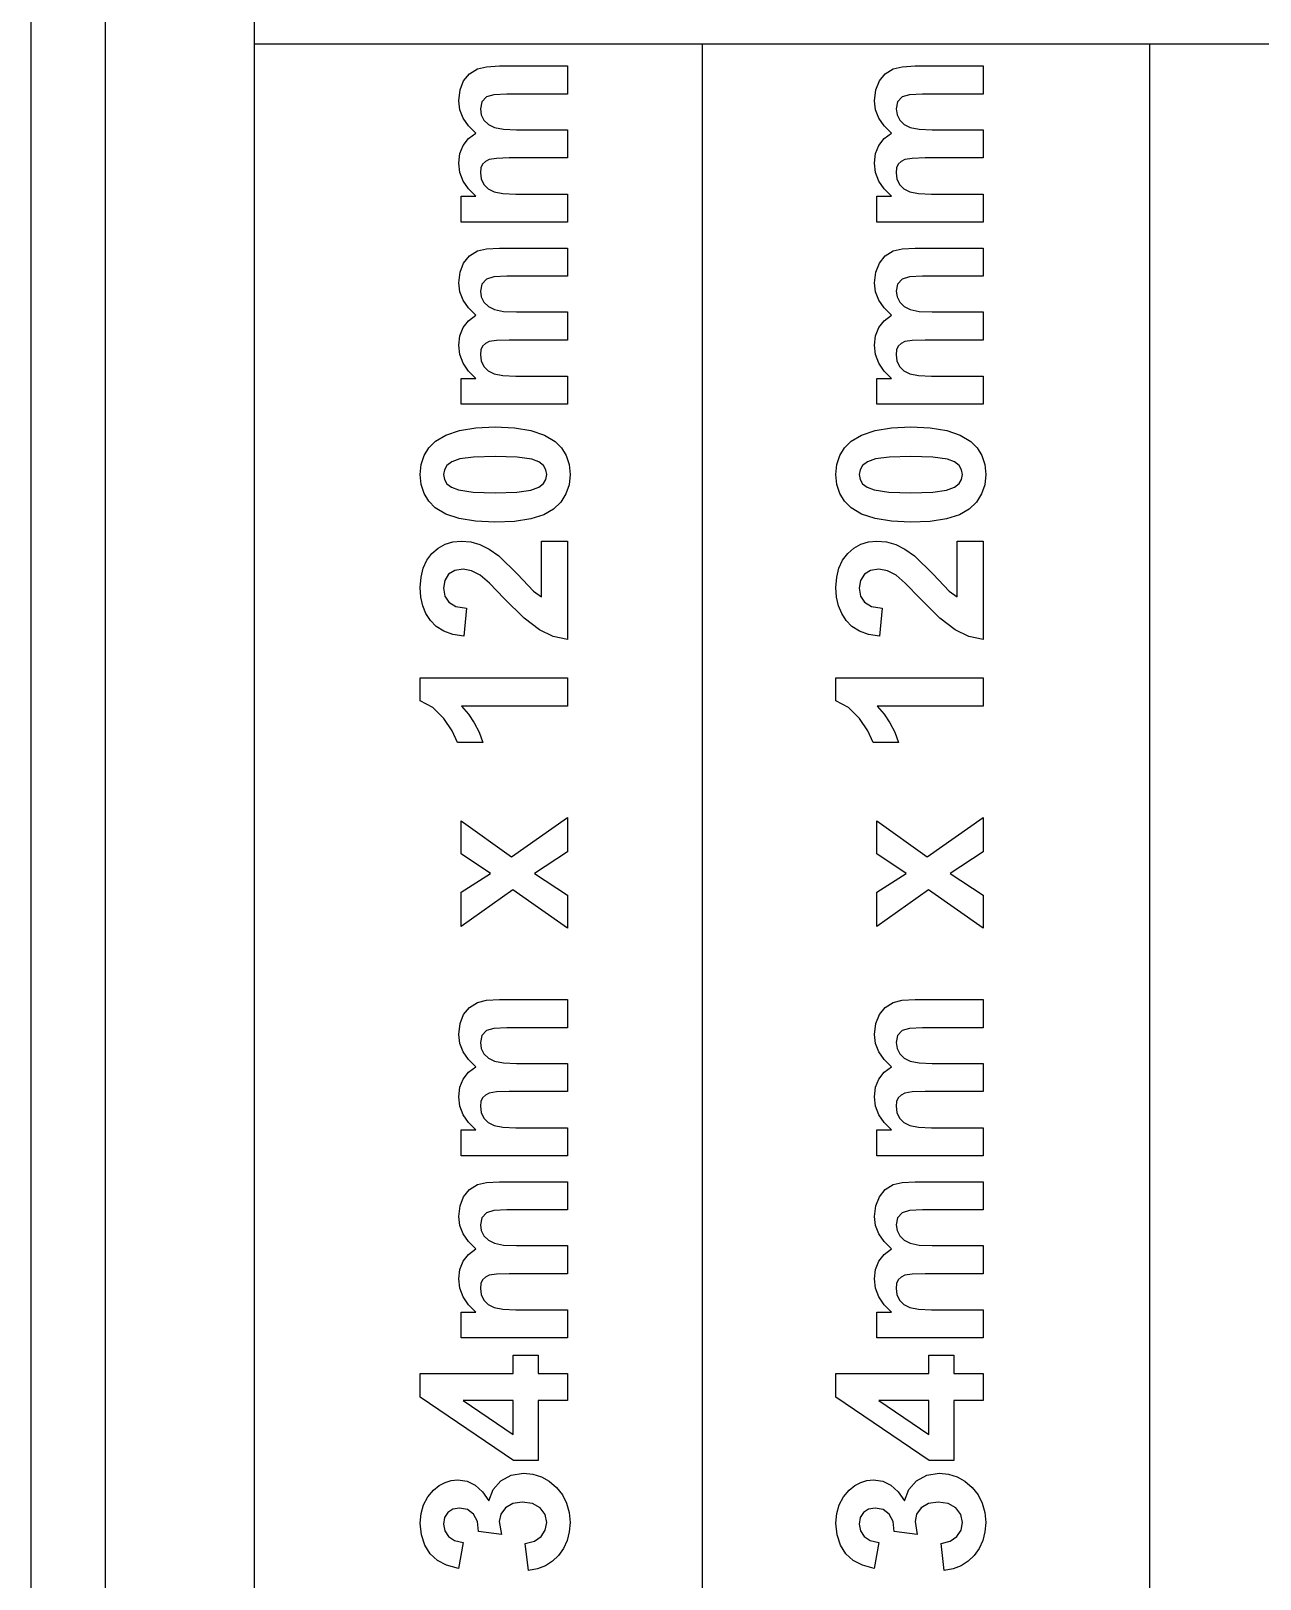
# Model space of a CAD drawing. Header units: metres. Extents: x 298 to 6408, y -126 to 1371.
# Drawn here: x 3908.3 to 4238, y 317.5 to 732.8 of the extents above; entities that cross this region are included whole.
import ezdxf

# ---------------------------------------------------------------- set-up
doc = ezdxf.new("R2010")
doc.units = ezdxf.units.M

msp = doc.modelspace()

# ---------------------------------------------------------------- linework, layer by layer
at = {"layer": '734mm x 120mm'}
for p, q in [((4028.13, 722.59), (4030.51, 723.17)), ((4030.51, 723.17), (4034.03, 723.36)), ((4034.03, 723.36), (4052.24, 723.36)), ((4052.24, 723.36), (4052.24, 715.83)), ((4139.63, 722.59), (4142.01, 723.17)), ((4142.01, 723.17), (4145.53, 723.36)), ((4145.53, 723.36), (4163.74, 723.36)), ((4163.74, 723.36), (4163.74, 715.83)), ((4023.43, 716.93), (4024.38, 719.34)), ((4024.38, 719.34), (4025.96, 721.24)), ((4025.96, 721.24), (4028.13, 722.59)), ((4134.93, 716.93), (4135.88, 719.34)), ((4135.88, 719.34), (4137.46, 721.24)), ((4137.46, 721.24), (4139.63, 722.59)), ((4023.11, 714.03), (4023.43, 716.93)), ((4030.49, 715.05), (4029.28, 713.72)), ((4032.47, 715.63), (4030.49, 715.05)), ((4035.96, 715.83), (4032.47, 715.63)), ((4052.24, 715.83), (4035.96, 715.83)), ((4134.61, 714.03), (4134.93, 716.93)), ((4141.99, 715.05), (4140.78, 713.72)), ((4143.97, 715.63), (4141.99, 715.05)), ((4147.46, 715.83), (4143.97, 715.63)), ((4163.74, 715.83), (4147.46, 715.83)), ((4023.39, 711.63), (4023.11, 714.03)), ((4024.24, 709.39), (4023.39, 711.63)), ((4029.28, 713.72), (4028.88, 711.83)), ((4028.88, 711.83), (4029.12, 710.29)), ((4029.12, 710.29), (4029.84, 708.85)), ((4134.89, 711.63), (4134.61, 714.03)), ((4135.74, 709.39), (4134.89, 711.63)), ((4140.78, 713.72), (4140.38, 711.83)), ((4140.38, 711.83), (4140.62, 710.29)), ((4140.62, 710.29), (4141.34, 708.85)), ((4025.65, 707.29), (4024.24, 709.39)), ((4027.64, 705.34), (4025.65, 707.29)), ((4029.84, 708.85), (4031.03, 707.65)), ((4031.03, 707.65), (4032.67, 706.84)), ((4032.67, 706.84), (4035.08, 706.38)), ((4035.08, 706.38), (4038.56, 706.22)), ((4038.56, 706.22), (4052.24, 706.22)), ((4052.24, 706.22), (4052.24, 698.68)), ((4137.15, 707.29), (4135.74, 709.39)), ((4139.14, 705.34), (4137.15, 707.29)), ((4141.34, 708.85), (4142.53, 707.65)), ((4142.53, 707.65), (4144.17, 706.84)), ((4144.17, 706.84), (4146.58, 706.38)), ((4146.58, 706.38), (4150.06, 706.22)), ((4150.06, 706.22), (4163.74, 706.22)), ((4163.74, 706.22), (4163.74, 698.68)), ((4023.39, 699.84), (4024.24, 702.04)), ((4024.24, 702.04), (4025.65, 703.87)), ((4025.65, 703.87), (4027.64, 705.34)), ((4134.89, 699.84), (4135.74, 702.04)), ((4135.74, 702.04), (4137.15, 703.87)), ((4137.15, 703.87), (4139.14, 705.34)), ((4023.11, 697.29), (4023.39, 699.84)), ((4030.21, 697.77), (4029.47, 697.03)), ((4031.26, 698.28), (4030.21, 697.77)), ((4033.21, 698.58), (4031.26, 698.28)), ((4036.63, 698.68), (4033.21, 698.58)), ((4052.24, 698.68), (4036.63, 698.68)), ((4134.61, 697.29), (4134.89, 699.84)), ((4141.71, 697.77), (4140.97, 697.03)), ((4142.76, 698.28), (4141.71, 697.77)), ((4144.71, 698.58), (4142.76, 698.28)), ((4148.13, 698.68), (4144.71, 698.58)), ((4163.74, 698.68), (4148.13, 698.68)), ((4023.39, 694.8), (4023.11, 697.29)), ((4024.24, 692.49), (4023.39, 694.8)), ((4029.02, 696.04), (4028.88, 694.74)), ((4028.88, 694.74), (4029.11, 693.08)), ((4029.47, 697.03), (4029.02, 696.04)), ((4134.89, 694.8), (4134.61, 697.29)), ((4135.74, 692.49), (4134.89, 694.8)), ((4140.52, 696.04), (4140.38, 694.74)), ((4140.38, 694.74), (4140.61, 693.08)), ((4140.97, 697.03), (4140.52, 696.04)), ((4025.66, 690.36), (4024.24, 692.49)), ((4027.64, 688.41), (4025.66, 690.36)), ((4029.11, 693.08), (4029.82, 691.6)), ((4029.82, 691.6), (4030.96, 690.4)), ((4030.96, 690.4), (4032.53, 689.6)), ((4032.53, 689.6), (4034.88, 689.15)), ((4137.16, 690.36), (4135.74, 692.49)), ((4139.14, 688.41), (4137.16, 690.36)), ((4140.61, 693.08), (4141.32, 691.6)), ((4141.32, 691.6), (4142.46, 690.4)), ((4142.46, 690.4), (4144.03, 689.6)), ((4144.03, 689.6), (4146.38, 689.15)), ((4023.75, 681.46), (4023.75, 688.41)), ((4023.75, 688.41), (4027.64, 688.41)), ((4034.88, 689.15), (4038.4, 689)), ((4038.4, 689), (4052.24, 689)), ((4052.24, 689), (4052.24, 681.46)), ((4135.25, 681.46), (4135.25, 688.41)), ((4135.25, 688.41), (4139.14, 688.41)), ((4146.38, 689.15), (4149.9, 689)), ((4149.9, 689), (4163.74, 689)), ((4163.74, 689), (4163.74, 681.46)), ((4052.24, 681.46), (4023.75, 681.46)), ((4163.74, 681.46), (4135.25, 681.46)), ((4025.96, 672.39), (4028.13, 673.73)), ((4028.13, 673.73), (4030.51, 674.32)), ((4030.51, 674.32), (4034.03, 674.51)), ((4034.03, 674.51), (4052.24, 674.51)), ((4052.24, 674.51), (4052.24, 666.97)), ((4137.46, 672.39), (4139.63, 673.73)), ((4139.63, 673.73), (4142.01, 674.32)), ((4142.01, 674.32), (4145.53, 674.51)), ((4145.53, 674.51), (4163.74, 674.51)), ((4163.74, 674.51), (4163.74, 666.97)), ((4023.43, 668.07), (4024.38, 670.49)), ((4024.38, 670.49), (4025.96, 672.39)), ((4134.93, 668.07), (4135.88, 670.49)), ((4135.88, 670.49), (4137.46, 672.39)), ((4023.11, 665.18), (4023.43, 668.07)), ((4023.39, 662.78), (4023.11, 665.18)), ((4029.28, 664.87), (4028.88, 662.98)), ((4030.49, 666.19), (4029.28, 664.87)), ((4032.47, 666.78), (4030.49, 666.19)), ((4035.96, 666.97), (4032.47, 666.78)), ((4052.24, 666.97), (4035.96, 666.97)), ((4134.61, 665.18), (4134.93, 668.07)), ((4134.89, 662.78), (4134.61, 665.18)), ((4140.78, 664.87), (4140.38, 662.98)), ((4141.99, 666.19), (4140.78, 664.87)), ((4143.97, 666.78), (4141.99, 666.19)), ((4147.46, 666.97), (4143.97, 666.78)), ((4163.74, 666.97), (4147.46, 666.97)), ((4024.24, 660.53), (4023.39, 662.78)), ((4025.65, 658.44), (4024.24, 660.53)), ((4028.88, 662.98), (4029.12, 661.44)), ((4029.12, 661.44), (4029.84, 660)), ((4135.74, 660.53), (4134.89, 662.78)), ((4137.15, 658.44), (4135.74, 660.53)), ((4140.38, 662.98), (4140.62, 661.44)), ((4140.62, 661.44), (4141.34, 660)), ((4027.64, 656.48), (4025.65, 658.44)), ((4025.65, 655.01), (4027.64, 656.48)), ((4029.84, 660), (4031.03, 658.8)), ((4031.03, 658.8), (4032.67, 657.99)), ((4032.67, 657.99), (4035.08, 657.52)), ((4035.08, 657.52), (4038.56, 657.37)), ((4038.56, 657.37), (4052.24, 657.37)), ((4052.24, 657.37), (4052.24, 649.83)), ((4139.14, 656.48), (4137.15, 658.44)), ((4137.15, 655.01), (4139.14, 656.48)), ((4141.34, 660), (4142.53, 658.8)), ((4142.53, 658.8), (4144.17, 657.99)), ((4144.17, 657.99), (4146.58, 657.52)), ((4146.58, 657.52), (4150.06, 657.37)), ((4150.06, 657.37), (4163.74, 657.37)), ((4163.74, 657.37), (4163.74, 649.83)), ((4023.39, 650.99), (4024.24, 653.18)), ((4024.24, 653.18), (4025.65, 655.01)), ((4134.89, 650.99), (4135.74, 653.18)), ((4135.74, 653.18), (4137.15, 655.01)), ((4023.11, 648.44), (4023.39, 650.99)), ((4023.39, 645.95), (4023.11, 648.44)), ((4029.47, 648.18), (4029.02, 647.18)), ((4030.21, 648.91), (4029.47, 648.18)), ((4031.26, 649.43), (4030.21, 648.91)), ((4033.21, 649.73), (4031.26, 649.43)), ((4036.63, 649.83), (4033.21, 649.73)), ((4052.24, 649.83), (4036.63, 649.83)), ((4134.61, 648.44), (4134.89, 650.99)), ((4134.89, 645.95), (4134.61, 648.44)), ((4140.97, 648.18), (4140.52, 647.18)), ((4141.71, 648.91), (4140.97, 648.18)), ((4142.76, 649.43), (4141.71, 648.91)), ((4144.71, 649.73), (4142.76, 649.43)), ((4148.13, 649.83), (4144.71, 649.73)), ((4163.74, 649.83), (4148.13, 649.83)), ((4024.24, 643.64), (4023.39, 645.95)), ((4029.02, 647.18), (4028.88, 645.89)), ((4028.88, 645.89), (4029.11, 644.23)), ((4029.11, 644.23), (4029.82, 642.75)), ((4135.74, 643.64), (4134.89, 645.95)), ((4140.52, 647.18), (4140.38, 645.89)), ((4140.38, 645.89), (4140.61, 644.23)), ((4140.61, 644.23), (4141.32, 642.75)), ((4023.75, 632.61), (4023.75, 639.56)), ((4023.75, 639.56), (4027.64, 639.56)), ((4025.66, 641.51), (4024.24, 643.64)), ((4027.64, 639.56), (4025.66, 641.51)), ((4029.82, 642.75), (4030.96, 641.55)), ((4030.96, 641.55), (4032.53, 640.75)), ((4032.53, 640.75), (4034.88, 640.3)), ((4034.88, 640.3), (4038.4, 640.15)), ((4038.4, 640.15), (4052.24, 640.15)), ((4052.24, 640.15), (4052.24, 632.61)), ((4135.25, 632.61), (4135.25, 639.56)), ((4135.25, 639.56), (4139.14, 639.56)), ((4137.16, 641.51), (4135.74, 643.64)), ((4139.14, 639.56), (4137.16, 641.51)), ((4141.32, 642.75), (4142.46, 641.55)), ((4142.46, 641.55), (4144.03, 640.75)), ((4144.03, 640.75), (4146.38, 640.3)), ((4146.38, 640.3), (4149.9, 640.15)), ((4149.9, 640.15), (4163.74, 640.15)), ((4163.74, 640.15), (4163.74, 632.61)), ((4052.24, 632.61), (4023.75, 632.61)), ((4163.74, 632.61), (4135.25, 632.61)), ((4016.83, 622.68), (4019.64, 624.36)), ((4019.64, 624.36), (4023.25, 625.56)), ((4023.25, 625.56), (4027.65, 626.28)), ((4027.65, 626.28), (4032.85, 626.52)), ((4032.85, 626.52), (4038.03, 626.28)), ((4038.03, 626.28), (4042.44, 625.55)), ((4042.44, 625.55), (4046.06, 624.34)), ((4046.06, 624.34), (4048.89, 622.65)), ((4128.33, 622.68), (4131.14, 624.36)), ((4131.14, 624.36), (4134.75, 625.56)), ((4134.75, 625.56), (4139.15, 626.28)), ((4139.15, 626.28), (4144.35, 626.52)), ((4144.35, 626.52), (4149.53, 626.28)), ((4149.53, 626.28), (4153.94, 625.55)), ((4153.94, 625.55), (4157.56, 624.34)), ((4157.56, 624.34), (4160.39, 622.65)), ((4013.01, 616.45), (4013.77, 618.84)), ((4013.77, 618.84), (4015.05, 620.91)), ((4015.05, 620.91), (4016.83, 622.68)), ((4048.89, 622.65), (4050.65, 620.9)), ((4050.65, 620.9), (4051.91, 618.83)), ((4051.91, 618.83), (4052.66, 616.45)), ((4124.51, 616.45), (4125.27, 618.84)), ((4125.27, 618.84), (4126.55, 620.91)), ((4126.55, 620.91), (4128.33, 622.68)), ((4160.39, 622.65), (4162.15, 620.9)), ((4162.15, 620.9), (4163.41, 618.83)), ((4163.41, 618.83), (4164.16, 616.45)), ((4012.75, 613.75), (4013.01, 616.45)), ((4019.22, 615.04), (4019, 613.75)), ((4019.88, 616.17), (4019.22, 615.04)), ((4021.18, 617.14), (4019.88, 616.17)), ((4023.34, 617.93), (4021.18, 617.14)), ((4027.01, 618.46), (4023.34, 617.93)), ((4032.85, 618.63), (4027.01, 618.46)), ((4038.76, 618.44), (4032.85, 618.63)), ((4042.67, 617.85), (4038.76, 618.44)), ((4044.57, 617.14), (4042.67, 617.85)), ((4045.79, 616.19), (4044.57, 617.14)), ((4046.45, 615.04), (4045.79, 616.19)), ((4046.66, 613.75), (4046.45, 615.04)), ((4052.66, 616.45), (4052.91, 613.75)), ((4124.25, 613.75), (4124.51, 616.45)), ((4130.72, 615.04), (4130.5, 613.75)), ((4131.38, 616.17), (4130.72, 615.04)), ((4132.68, 617.14), (4131.38, 616.17)), ((4134.84, 617.93), (4132.68, 617.14)), ((4138.51, 618.46), (4134.84, 617.93)), ((4144.35, 618.63), (4138.51, 618.46)), ((4150.26, 618.44), (4144.35, 618.63)), ((4154.17, 617.85), (4150.26, 618.44)), ((4156.07, 617.14), (4154.17, 617.85)), ((4157.29, 616.19), (4156.07, 617.14)), ((4157.95, 615.04), (4157.29, 616.19)), ((4158.16, 613.75), (4157.95, 615.04)), ((4164.16, 616.45), (4164.41, 613.75)), ((4013, 611.05), (4012.75, 613.75)), ((4013.76, 608.66), (4013, 611.05)), ((4019, 613.75), (4019.22, 612.45)), ((4019.22, 612.45), (4019.88, 611.31)), ((4019.88, 611.31), (4021.09, 610.35)), ((4044.51, 610.35), (4045.8, 611.32)), ((4045.8, 611.32), (4046.45, 612.46)), ((4046.45, 612.46), (4046.66, 613.75)), ((4052.64, 611.02), (4051.81, 608.56)), ((4052.91, 613.75), (4052.64, 611.02)), ((4124.5, 611.05), (4124.25, 613.75)), ((4125.26, 608.66), (4124.5, 611.05)), ((4130.5, 613.75), (4130.72, 612.45)), ((4130.72, 612.45), (4131.38, 611.31)), ((4131.38, 611.31), (4132.59, 610.35)), ((4156.01, 610.35), (4157.3, 611.32)), ((4157.3, 611.32), (4157.95, 612.46)), ((4157.95, 612.46), (4158.16, 613.75)), ((4164.14, 611.02), (4163.31, 608.56)), ((4164.41, 613.75), (4164.14, 611.02)), ((4015.02, 606.59), (4013.76, 608.66)), ((4016.78, 604.84), (4015.02, 606.59)), ((4021.09, 610.35), (4023, 609.64)), ((4023, 609.64), (4026.92, 609.06)), ((4026.92, 609.06), (4032.85, 608.86)), ((4032.85, 608.86), (4038.69, 609.04)), ((4038.69, 609.04), (4042.36, 609.56)), ((4042.36, 609.56), (4044.51, 610.35)), ((4050.43, 606.39), (4048.5, 604.49)), ((4051.81, 608.56), (4050.43, 606.39)), ((4126.52, 606.59), (4125.26, 608.66)), ((4128.28, 604.84), (4126.52, 606.59)), ((4132.59, 610.35), (4134.5, 609.64)), ((4134.5, 609.64), (4138.42, 609.06)), ((4138.42, 609.06), (4144.35, 608.86)), ((4144.35, 608.86), (4150.19, 609.04)), ((4150.19, 609.04), (4153.86, 609.56)), ((4153.86, 609.56), (4156.01, 610.35)), ((4161.93, 606.39), (4160, 604.49)), ((4163.31, 608.56), (4161.93, 606.39)), ((4019.61, 603.15), (4016.78, 604.84)), ((4023.22, 601.94), (4019.61, 603.15)), ((4045.86, 602.95), (4042.36, 601.86)), ((4048.5, 604.49), (4045.86, 602.95)), ((4131.11, 603.15), (4128.28, 604.84)), ((4134.72, 601.94), (4131.11, 603.15)), ((4157.36, 602.95), (4153.86, 601.86)), ((4160, 604.49), (4157.36, 602.95)), ((4027.6, 601.22), (4023.22, 601.94)), ((4032.77, 600.98), (4027.6, 601.22)), ((4038, 601.2), (4032.77, 600.98)), ((4042.36, 601.86), (4038, 601.2)), ((4139.1, 601.22), (4134.72, 601.94)), ((4144.27, 600.98), (4139.1, 601.22)), ((4149.5, 601.2), (4144.27, 600.98)), ((4153.86, 601.86), (4149.5, 601.2)), ((4015.89, 592.58), (4017.56, 594.04)), ((4017.56, 594.04), (4019.41, 595.07)), ((4019.41, 595.07), (4021.46, 595.7)), ((4021.46, 595.7), (4023.7, 595.91)), ((4023.7, 595.91), (4026.29, 595.67)), ((4026.29, 595.67), (4028.76, 594.95)), ((4028.76, 594.95), (4031.21, 593.72)), ((4045.24, 595.91), (4052.24, 595.91)), ((4045.24, 580.94), (4045.24, 595.91)), ((4052.24, 595.91), (4052.24, 569.48)), ((4127.39, 592.58), (4129.06, 594.04)), ((4129.06, 594.04), (4130.91, 595.07)), ((4130.91, 595.07), (4132.96, 595.7)), ((4132.96, 595.7), (4135.2, 595.91)), ((4135.2, 595.91), (4137.79, 595.67)), ((4137.79, 595.67), (4140.26, 594.95)), ((4140.26, 594.95), (4142.71, 593.72)), ((4156.74, 595.91), (4163.74, 595.91)), ((4156.74, 580.94), (4156.74, 595.91)), ((4163.74, 595.91), (4163.74, 569.48)), ((4013.54, 588.63), (4014.52, 590.76)), ((4014.52, 590.76), (4015.89, 592.58)), ((4031.21, 593.72), (4033.79, 591.94)), ((4033.79, 591.94), (4038.8, 587)), ((4125.04, 588.63), (4126.02, 590.76)), ((4126.02, 590.76), (4127.39, 592.58)), ((4142.71, 593.72), (4145.29, 591.94)), ((4145.29, 591.94), (4150.3, 587)), ((4012.75, 583.43), (4012.95, 586.19)), ((4012.95, 586.19), (4013.54, 588.63)), ((4020.36, 586.99), (4019.34, 585.37)), ((4022.01, 588), (4020.36, 586.99)), ((4024.24, 588.34), (4022.01, 588)), ((4026.53, 587.95), (4024.24, 588.34)), ((4028.85, 586.79), (4026.53, 587.95)), ((4031.3, 584.65), (4028.85, 586.79)), ((4038.8, 587), (4043.15, 582.48)), ((4124.25, 583.43), (4124.45, 586.19)), ((4124.45, 586.19), (4125.04, 588.63)), ((4131.86, 586.99), (4130.84, 585.37)), ((4133.51, 588), (4131.86, 586.99)), ((4135.74, 588.34), (4133.51, 588)), ((4138.03, 587.95), (4135.74, 588.34)), ((4140.35, 586.79), (4138.03, 587.95)), ((4142.8, 584.65), (4140.35, 586.79)), ((4150.3, 587), (4154.65, 582.48)), ((4012.92, 580.89), (4012.75, 583.43)), ((4019.34, 585.37), (4019, 583.24)), ((4019, 583.24), (4019.36, 581.12)), ((4035.29, 580.53), (4031.3, 584.65)), ((4043.15, 582.48), (4045.24, 580.94)), ((4124.42, 580.89), (4124.25, 583.43)), ((4130.84, 585.37), (4130.5, 583.24)), ((4130.5, 583.24), (4130.86, 581.12)), ((4146.79, 580.53), (4142.8, 584.65)), ((4154.65, 582.48), (4156.74, 580.94)), ((4013.43, 578.56), (4012.92, 580.89)), ((4014.28, 576.46), (4013.43, 578.56)), ((4019.36, 581.12), (4020.43, 579.49)), ((4020.43, 579.49), (4022.32, 578.39)), ((4022.32, 578.39), (4025.15, 577.88)), ((4025.15, 577.88), (4024.4, 570.37)), ((4040.58, 575.25), (4035.29, 580.53)), ((4124.93, 578.56), (4124.42, 580.89)), ((4125.78, 576.46), (4124.93, 578.56)), ((4130.86, 581.12), (4131.93, 579.49)), ((4131.93, 579.49), (4133.82, 578.39)), ((4133.82, 578.39), (4136.65, 577.88)), ((4136.65, 577.88), (4135.9, 570.37)), ((4152.08, 575.25), (4146.79, 580.53)), ((4015.46, 574.58), (4014.28, 576.46)), ((4017.04, 572.99), (4015.46, 574.58)), ((4044.72, 572.06), (4040.58, 575.25)), ((4126.96, 574.58), (4125.78, 576.46)), ((4128.54, 572.99), (4126.96, 574.58)), ((4156.22, 572.06), (4152.08, 575.25)), ((4019.05, 571.75), (4017.04, 572.99)), ((4021.5, 570.88), (4019.05, 571.75)), ((4024.4, 570.37), (4021.5, 570.88)), ((4048.38, 570.34), (4044.72, 572.06)), ((4052.24, 569.48), (4048.38, 570.34)), ((4130.55, 571.75), (4128.54, 572.99)), ((4133, 570.88), (4130.55, 571.75)), ((4135.9, 570.37), (4133, 570.88)), ((4159.88, 570.34), (4156.22, 572.06)), ((4163.74, 569.48), (4159.88, 570.34)), ((4012.75, 553.06), (4012.75, 559.18)), ((4012.75, 559.18), (4052.24, 559.18)), ((4052.24, 559.18), (4052.24, 551.64)), ((4124.25, 553.06), (4124.25, 559.18)), ((4124.25, 559.18), (4163.74, 559.18)), ((4163.74, 559.18), (4163.74, 551.64)), ((4016.12, 551.23), (4012.75, 553.06)), ((4127.62, 551.23), (4124.25, 553.06)), ((4019.04, 548.31), (4016.12, 551.23)), ((4021.31, 544.98), (4019.04, 548.31)), ((4052.24, 551.64), (4023.83, 551.64)), ((4023.83, 551.64), (4025.64, 549.48)), ((4025.64, 549.48), (4027.19, 547.14)), ((4130.54, 548.31), (4127.62, 551.23)), ((4132.81, 544.98), (4130.54, 548.31)), ((4163.74, 551.64), (4135.33, 551.64)), ((4135.33, 551.64), (4137.14, 549.48)), ((4137.14, 549.48), (4138.69, 547.14)), ((4022.71, 541.9), (4021.31, 544.98)), ((4027.19, 547.14), (4028.5, 544.61)), ((4028.5, 544.61), (4029.55, 541.9)), ((4134.21, 541.9), (4132.81, 544.98)), ((4138.69, 547.14), (4140, 544.61)), ((4140, 544.61), (4141.05, 541.9)), ((4029.55, 541.9), (4022.71, 541.9)), ((4141.05, 541.9), (4134.21, 541.9)), ((4023.75, 512.04), (4023.75, 520.9)), ((4023.75, 520.9), (4037.25, 511.24)), ((4037.25, 511.24), (4052.24, 521.78)), ((4052.24, 521.78), (4052.24, 512.53)), ((4135.25, 512.04), (4135.25, 520.9)), ((4135.25, 520.9), (4148.75, 511.24)), ((4148.75, 511.24), (4163.74, 521.78)), ((4163.74, 521.78), (4163.74, 512.53)), ((4031.59, 506.73), (4023.75, 512.04)), ((4052.24, 512.53), (4043.42, 506.73)), ((4143.09, 506.73), (4135.25, 512.04)), ((4163.74, 512.53), (4154.92, 506.73)), ((4023.75, 501.69), (4031.59, 506.73)), ((4043.42, 506.73), (4052.24, 500.88)), ((4135.25, 501.69), (4143.09, 506.73)), ((4154.92, 506.73), (4163.74, 500.88)), ((4037.57, 502.33), (4023.75, 492.49)), ((4023.75, 492.49), (4023.75, 501.69)), ((4052.24, 492.06), (4037.57, 502.33)), ((4052.24, 500.88), (4052.24, 492.06)), ((4149.07, 502.33), (4135.25, 492.49)), ((4135.25, 492.49), (4135.25, 501.69)), ((4163.74, 492.06), (4149.07, 502.33)), ((4163.74, 500.88), (4163.74, 492.06)), ((4024.38, 468.88), (4025.96, 470.78)), ((4025.96, 470.78), (4028.13, 472.12)), ((4028.13, 472.12), (4030.51, 472.71)), ((4030.51, 472.71), (4034.03, 472.9)), ((4034.03, 472.9), (4052.24, 472.9)), ((4052.24, 472.9), (4052.24, 465.36)), ((4135.88, 468.88), (4137.46, 470.78)), ((4137.46, 470.78), (4139.63, 472.12)), ((4139.63, 472.12), (4142.01, 472.71)), ((4142.01, 472.71), (4145.53, 472.9)), ((4145.53, 472.9), (4163.74, 472.9)), ((4163.74, 472.9), (4163.74, 465.36)), ((4023.11, 463.57), (4023.43, 466.46)), ((4023.43, 466.46), (4024.38, 468.88)), ((4032.47, 465.17), (4030.49, 464.59)), ((4035.96, 465.36), (4032.47, 465.17)), ((4052.24, 465.36), (4035.96, 465.36)), ((4134.61, 463.57), (4134.93, 466.46)), ((4134.93, 466.46), (4135.88, 468.88)), ((4143.97, 465.17), (4141.99, 464.59)), ((4147.46, 465.36), (4143.97, 465.17)), ((4163.74, 465.36), (4147.46, 465.36)), ((4023.39, 461.17), (4023.11, 463.57)), ((4024.24, 458.92), (4023.39, 461.17)), ((4029.28, 463.26), (4028.88, 461.37)), ((4028.88, 461.37), (4029.12, 459.83)), ((4030.49, 464.59), (4029.28, 463.26)), ((4134.89, 461.17), (4134.61, 463.57)), ((4135.74, 458.92), (4134.89, 461.17)), ((4140.78, 463.26), (4140.38, 461.37)), ((4140.38, 461.37), (4140.62, 459.83)), ((4141.99, 464.59), (4140.78, 463.26)), ((4025.65, 456.83), (4024.24, 458.92)), ((4027.64, 454.87), (4025.65, 456.83)), ((4029.12, 459.83), (4029.84, 458.39)), ((4029.84, 458.39), (4031.03, 457.19)), ((4031.03, 457.19), (4032.67, 456.38)), ((4137.15, 456.83), (4135.74, 458.92)), ((4139.14, 454.87), (4137.15, 456.83)), ((4140.62, 459.83), (4141.34, 458.39)), ((4141.34, 458.39), (4142.53, 457.19)), ((4142.53, 457.19), (4144.17, 456.38)), ((4024.24, 451.57), (4025.65, 453.4)), ((4025.65, 453.4), (4027.64, 454.87)), ((4032.67, 456.38), (4035.08, 455.91)), ((4035.08, 455.91), (4038.56, 455.76)), ((4038.56, 455.76), (4052.24, 455.76)), ((4052.24, 455.76), (4052.24, 448.22)), ((4135.74, 451.57), (4137.15, 453.4)), ((4137.15, 453.4), (4139.14, 454.87)), ((4144.17, 456.38), (4146.58, 455.91)), ((4146.58, 455.91), (4150.06, 455.76)), ((4150.06, 455.76), (4163.74, 455.76)), ((4163.74, 455.76), (4163.74, 448.22)), ((4023.11, 446.83), (4023.39, 449.38)), ((4023.39, 449.38), (4024.24, 451.57)), ((4134.61, 446.83), (4134.89, 449.38)), ((4134.89, 449.38), (4135.74, 451.57)), ((4023.39, 444.34), (4023.11, 446.83)), ((4029.02, 445.57), (4028.88, 444.28)), ((4029.47, 446.57), (4029.02, 445.57)), ((4030.21, 447.3), (4029.47, 446.57)), ((4031.26, 447.82), (4030.21, 447.3)), ((4033.21, 448.12), (4031.26, 447.82)), ((4036.63, 448.22), (4033.21, 448.12)), ((4052.24, 448.22), (4036.63, 448.22)), ((4134.89, 444.34), (4134.61, 446.83)), ((4140.52, 445.57), (4140.38, 444.28)), ((4140.97, 446.57), (4140.52, 445.57)), ((4141.71, 447.3), (4140.97, 446.57)), ((4142.76, 447.82), (4141.71, 447.3)), ((4144.71, 448.12), (4142.76, 447.82)), ((4148.13, 448.22), (4144.71, 448.12)), ((4163.74, 448.22), (4148.13, 448.22)), ((4024.24, 442.03), (4023.39, 444.34)), ((4025.66, 439.9), (4024.24, 442.03)), ((4028.88, 444.28), (4029.11, 442.62)), ((4029.11, 442.62), (4029.82, 441.14)), ((4029.82, 441.14), (4030.96, 439.94)), ((4135.74, 442.03), (4134.89, 444.34)), ((4137.16, 439.9), (4135.74, 442.03)), ((4140.38, 444.28), (4140.61, 442.62)), ((4140.61, 442.62), (4141.32, 441.14)), ((4141.32, 441.14), (4142.46, 439.94)), ((4023.75, 431), (4023.75, 437.95)), ((4023.75, 437.95), (4027.64, 437.95)), ((4027.64, 437.95), (4025.66, 439.9)), ((4030.96, 439.94), (4032.53, 439.14)), ((4032.53, 439.14), (4034.88, 438.69)), ((4034.88, 438.69), (4038.4, 438.54)), ((4038.4, 438.54), (4052.24, 438.54)), ((4052.24, 438.54), (4052.24, 431)), ((4135.25, 431), (4135.25, 437.95)), ((4135.25, 437.95), (4139.14, 437.95)), ((4139.14, 437.95), (4137.16, 439.9)), ((4142.46, 439.94), (4144.03, 439.14)), ((4144.03, 439.14), (4146.38, 438.69)), ((4146.38, 438.69), (4149.9, 438.54)), ((4149.9, 438.54), (4163.74, 438.54)), ((4163.74, 438.54), (4163.74, 431)), ((4052.24, 431), (4023.75, 431)), ((4163.74, 431), (4135.25, 431)), ((4028.13, 423.27), (4030.51, 423.85)), ((4030.51, 423.85), (4034.03, 424.05)), ((4034.03, 424.05), (4052.24, 424.05)), ((4052.24, 424.05), (4052.24, 416.51)), ((4139.63, 423.27), (4142.01, 423.85)), ((4142.01, 423.85), (4145.53, 424.05)), ((4145.53, 424.05), (4163.74, 424.05)), ((4163.74, 424.05), (4163.74, 416.51)), ((4023.43, 417.61), (4024.38, 420.02)), ((4024.38, 420.02), (4025.96, 421.92)), ((4025.96, 421.92), (4028.13, 423.27)), ((4134.93, 417.61), (4135.88, 420.02)), ((4135.88, 420.02), (4137.46, 421.92)), ((4137.46, 421.92), (4139.63, 423.27)), ((4023.11, 414.71), (4023.43, 417.61)), ((4030.49, 415.73), (4029.28, 414.4)), ((4032.47, 416.32), (4030.49, 415.73)), ((4035.96, 416.51), (4032.47, 416.32)), ((4052.24, 416.51), (4035.96, 416.51)), ((4134.61, 414.71), (4134.93, 417.61)), ((4141.99, 415.73), (4140.78, 414.4)), ((4143.97, 416.32), (4141.99, 415.73)), ((4147.46, 416.51), (4143.97, 416.32)), ((4163.74, 416.51), (4147.46, 416.51)), ((4023.39, 412.32), (4023.11, 414.71)), ((4024.24, 410.07), (4023.39, 412.32)), ((4029.28, 414.4), (4028.88, 412.51)), ((4028.88, 412.51), (4029.12, 410.98)), ((4134.89, 412.32), (4134.61, 414.71)), ((4135.74, 410.07), (4134.89, 412.32)), ((4140.78, 414.4), (4140.38, 412.51)), ((4140.38, 412.51), (4140.62, 410.98)), ((4025.65, 407.97), (4024.24, 410.07)), ((4027.64, 406.02), (4025.65, 407.97)), ((4029.12, 410.98), (4029.84, 409.53)), ((4029.84, 409.53), (4031.03, 408.33)), ((4031.03, 408.33), (4032.67, 407.52)), ((4032.67, 407.52), (4035.08, 407.06)), ((4035.08, 407.06), (4038.56, 406.91)), ((4137.15, 407.97), (4135.74, 410.07)), ((4139.14, 406.02), (4137.15, 407.97)), ((4140.62, 410.98), (4141.34, 409.53)), ((4141.34, 409.53), (4142.53, 408.33)), ((4142.53, 408.33), (4144.17, 407.52)), ((4144.17, 407.52), (4146.58, 407.06)), ((4146.58, 407.06), (4150.06, 406.91)), ((4024.24, 402.72), (4025.65, 404.55)), ((4025.65, 404.55), (4027.64, 406.02)), ((4038.56, 406.91), (4052.24, 406.91)), ((4052.24, 406.91), (4052.24, 399.37)), ((4135.74, 402.72), (4137.15, 404.55)), ((4137.15, 404.55), (4139.14, 406.02)), ((4150.06, 406.91), (4163.74, 406.91)), ((4163.74, 406.91), (4163.74, 399.37)), ((4023.11, 397.97), (4023.39, 400.53)), ((4023.39, 400.53), (4024.24, 402.72)), ((4031.26, 398.96), (4030.21, 398.45)), ((4033.21, 399.27), (4031.26, 398.96)), ((4036.63, 399.37), (4033.21, 399.27)), ((4052.24, 399.37), (4036.63, 399.37)), ((4134.61, 397.97), (4134.89, 400.53)), ((4134.89, 400.53), (4135.74, 402.72)), ((4142.76, 398.96), (4141.71, 398.45)), ((4144.71, 399.27), (4142.76, 398.96)), ((4148.13, 399.37), (4144.71, 399.27)), ((4163.74, 399.37), (4148.13, 399.37)), ((4023.39, 395.49), (4023.11, 397.97)), ((4024.24, 393.18), (4023.39, 395.49)), ((4029.02, 396.72), (4028.88, 395.42)), ((4028.88, 395.42), (4029.11, 393.77)), ((4029.47, 397.72), (4029.02, 396.72)), ((4030.21, 398.45), (4029.47, 397.72)), ((4134.89, 395.49), (4134.61, 397.97)), ((4135.74, 393.18), (4134.89, 395.49)), ((4140.52, 396.72), (4140.38, 395.42)), ((4140.38, 395.42), (4140.61, 393.77)), ((4140.97, 397.72), (4140.52, 396.72)), ((4141.71, 398.45), (4140.97, 397.72)), ((4025.66, 391.05), (4024.24, 393.18)), ((4027.64, 389.09), (4025.66, 391.05)), ((4029.11, 393.77), (4029.82, 392.28)), ((4029.82, 392.28), (4030.96, 391.09)), ((4030.96, 391.09), (4032.53, 390.29)), ((4137.16, 391.05), (4135.74, 393.18)), ((4139.14, 389.09), (4137.16, 391.05)), ((4140.61, 393.77), (4141.32, 392.28)), ((4141.32, 392.28), (4142.46, 391.09)), ((4142.46, 391.09), (4144.03, 390.29)), ((4023.75, 382.14), (4023.75, 389.09)), ((4023.75, 389.09), (4027.64, 389.09)), ((4032.53, 390.29), (4034.88, 389.83)), ((4034.88, 389.83), (4038.4, 389.68)), ((4038.4, 389.68), (4052.24, 389.68)), ((4052.24, 389.68), (4052.24, 382.14)), ((4135.25, 382.14), (4135.25, 389.09)), ((4135.25, 389.09), (4139.14, 389.09)), ((4144.03, 390.29), (4146.38, 389.83)), ((4146.38, 389.83), (4149.9, 389.68)), ((4149.9, 389.68), (4163.74, 389.68)), ((4163.74, 389.68), (4163.74, 382.14)), ((4052.24, 382.14), (4023.75, 382.14)), ((4163.74, 382.14), (4135.25, 382.14)), ((4037.7, 372.62), (4037.7, 377.5)), ((4037.7, 377.5), (4044.33, 377.5)), ((4044.33, 377.5), (4044.33, 372.62)), ((4149.2, 372.62), (4149.2, 377.5)), ((4149.2, 377.5), (4155.83, 377.5)), ((4155.83, 377.5), (4155.83, 372.62)), ((4012.75, 366.29), (4012.75, 372.62)), ((4012.75, 372.62), (4037.7, 372.62)), ((4044.33, 372.62), (4052.24, 372.62)), ((4052.24, 372.62), (4052.24, 365.32)), ((4124.25, 366.29), (4124.25, 372.62)), ((4124.25, 372.62), (4149.2, 372.62)), ((4155.83, 372.62), (4163.74, 372.62)), ((4163.74, 372.62), (4163.74, 365.32)), ((4037.73, 349.23), (4012.75, 366.29)), ((4149.23, 349.23), (4124.25, 366.29)), ((4037.7, 365.32), (4024.26, 365.32)), ((4024.26, 365.32), (4037.7, 356.28)), ((4037.7, 356.28), (4037.7, 365.32)), ((4052.24, 365.32), (4044.33, 365.32)), ((4044.33, 365.32), (4044.33, 349.23)), ((4149.2, 365.32), (4135.76, 365.32)), ((4135.76, 365.32), (4149.2, 356.28)), ((4149.2, 356.28), (4149.2, 365.32)), ((4163.74, 365.32), (4155.83, 365.32)), ((4155.83, 365.32), (4155.83, 349.23)), ((4044.33, 349.23), (4037.73, 349.23)), ((4155.83, 349.23), (4149.23, 349.23)), ((4034.35, 343.82), (4037.13, 345.34)), ((4037.13, 345.34), (4040.44, 345.85)), ((4040.44, 345.85), (4042.93, 345.61)), ((4042.93, 345.61), (4045.23, 344.9)), ((4045.23, 344.9), (4047.35, 343.72)), ((4145.85, 343.82), (4148.63, 345.34)), ((4148.63, 345.34), (4151.94, 345.85)), ((4151.94, 345.85), (4154.43, 345.61)), ((4154.43, 345.61), (4156.73, 344.9)), ((4156.73, 344.9), (4158.85, 343.72)), ((4014.75, 339.5), (4016.29, 341.31)), ((4016.29, 341.31), (4017.79, 342.52)), ((4017.79, 342.52), (4019.38, 343.38)), ((4019.38, 343.38), (4021.06, 343.9)), ((4021.06, 343.9), (4022.84, 344.08)), ((4022.84, 344.08), (4025.3, 343.72)), ((4025.3, 343.72), (4027.49, 342.66)), ((4027.49, 342.66), (4029.43, 340.89)), ((4029.43, 340.89), (4031.1, 338.41)), ((4031.1, 338.41), (4032.28, 341.46)), ((4032.28, 341.46), (4034.35, 343.82)), ((4047.35, 343.72), (4049.27, 342.06)), ((4049.27, 342.06), (4050.86, 340.06)), ((4126.25, 339.5), (4127.79, 341.31)), ((4127.79, 341.31), (4129.29, 342.52)), ((4129.29, 342.52), (4130.88, 343.38)), ((4130.88, 343.38), (4132.56, 343.9)), ((4132.56, 343.9), (4134.34, 344.08)), ((4134.34, 344.08), (4136.8, 343.72)), ((4136.8, 343.72), (4138.99, 342.66)), ((4138.99, 342.66), (4140.93, 340.89)), ((4140.93, 340.89), (4142.6, 338.41)), ((4142.6, 338.41), (4143.78, 341.46)), ((4143.78, 341.46), (4145.85, 343.82)), ((4158.85, 343.72), (4160.77, 342.06)), ((4160.77, 342.06), (4162.36, 340.06)), ((4012.97, 335.04), (4013.64, 337.41)), ((4013.64, 337.41), (4014.75, 339.5)), ((4023.3, 336.51), (4021.51, 336.22)), ((4025.4, 336.11), (4023.3, 336.51)), ((4035.61, 336.59), (4034.36, 334.89)), ((4037.57, 337.74), (4035.61, 336.59)), ((4040.12, 338.12), (4037.57, 337.74)), ((4042.81, 337.72), (4040.12, 338.12)), ((4044.89, 336.52), (4042.81, 337.72)), ((4046.22, 334.74), (4044.89, 336.52)), ((4050.86, 340.06), (4052, 337.82)), ((4052, 337.82), (4052.69, 335.35)), ((4124.47, 335.04), (4125.14, 337.41)), ((4125.14, 337.41), (4126.25, 339.5)), ((4134.8, 336.51), (4133.01, 336.22)), ((4136.9, 336.11), (4134.8, 336.51)), ((4147.11, 336.59), (4145.86, 334.89)), ((4149.07, 337.74), (4147.11, 336.59)), ((4151.62, 338.12), (4149.07, 337.74)), ((4154.31, 337.72), (4151.62, 338.12)), ((4156.39, 336.52), (4154.31, 337.72)), ((4157.72, 334.74), (4156.39, 336.52)), ((4162.36, 340.06), (4163.5, 337.82)), ((4163.5, 337.82), (4164.19, 335.35)), ((4012.75, 332.41), (4012.97, 335.04)), ((4013.06, 329.32), (4012.75, 332.41)), ((4019.25, 333.95), (4018.95, 332.19)), ((4020.13, 335.33), (4019.25, 333.95)), ((4021.51, 336.22), (4020.13, 335.33)), ((4027.04, 334.9), (4025.4, 336.11)), ((4028.08, 332.93), (4027.04, 334.9)), ((4028.37, 330.23), (4028.08, 332.93)), ((4034.36, 334.89), (4033.95, 332.86)), ((4033.95, 332.86), (4034.51, 329.4)), ((4046.66, 332.59), (4046.22, 334.74)), ((4046.29, 330.58), (4046.66, 332.59)), ((4052.69, 335.35), (4052.91, 332.65)), ((4052.91, 332.65), (4052.72, 330.09)), ((4124.25, 332.41), (4124.47, 335.04)), ((4124.56, 329.32), (4124.25, 332.41)), ((4130.75, 333.95), (4130.45, 332.19)), ((4131.63, 335.33), (4130.75, 333.95)), ((4133.01, 336.22), (4131.63, 335.33)), ((4138.54, 334.9), (4136.9, 336.11)), ((4139.58, 332.93), (4138.54, 334.9)), ((4139.87, 330.23), (4139.58, 332.93)), ((4145.86, 334.89), (4145.45, 332.86)), ((4145.45, 332.86), (4146.01, 329.4)), ((4158.16, 332.59), (4157.72, 334.74)), ((4157.79, 330.58), (4158.16, 332.59)), ((4164.19, 335.35), (4164.41, 332.65)), ((4164.41, 332.65), (4164.22, 330.09)), ((4013.97, 326.54), (4013.06, 329.32)), ((4018.95, 332.19), (4019.29, 330.4)), ((4019.29, 330.4), (4020.29, 328.89)), ((4020.29, 328.89), (4021.94, 327.79)), ((4034.51, 329.4), (4028.37, 330.23)), ((4043.38, 327.66), (4045.19, 328.89)), ((4045.19, 328.89), (4046.29, 330.58)), ((4052.72, 330.09), (4052.15, 327.76)), ((4125.47, 326.54), (4124.56, 329.32)), ((4130.45, 332.19), (4130.79, 330.4)), ((4130.79, 330.4), (4131.79, 328.89)), ((4131.79, 328.89), (4133.44, 327.79)), ((4146.01, 329.4), (4139.87, 330.23)), ((4154.88, 327.66), (4156.69, 328.89)), ((4156.69, 328.89), (4157.79, 330.58)), ((4164.22, 330.09), (4163.65, 327.76)), ((4015.42, 324.22), (4013.97, 326.54)), ((4017.33, 322.47), (4015.42, 324.22)), ((4021.94, 327.79), (4024.21, 327.23)), ((4024.21, 327.23), (4023.03, 320.28)), ((4040.92, 327.01), (4043.38, 327.66)), ((4041.81, 319.72), (4040.92, 327.01)), ((4051.19, 325.67), (4049.84, 323.79)), ((4052.15, 327.76), (4051.19, 325.67)), ((4126.92, 324.22), (4125.47, 326.54)), ((4128.83, 322.47), (4126.92, 324.22)), ((4133.44, 327.79), (4135.71, 327.23)), ((4135.71, 327.23), (4134.53, 320.28)), ((4152.42, 327.01), (4154.88, 327.66)), ((4153.31, 319.72), (4152.42, 327.01)), ((4162.69, 325.67), (4161.34, 323.79)), ((4163.65, 327.76), (4162.69, 325.67)), ((4019.82, 321.19), (4017.33, 322.47)), ((4023.03, 320.28), (4019.82, 321.19)), ((4044.17, 320.18), (4041.81, 319.72)), ((4046.3, 321.02), (4044.17, 320.18)), ((4048.19, 322.22), (4046.3, 321.02)), ((4049.84, 323.79), (4048.19, 322.22)), ((4131.32, 321.19), (4128.83, 322.47)), ((4134.53, 320.28), (4131.32, 321.19)), ((4155.67, 320.18), (4153.31, 319.72)), ((4157.8, 321.02), (4155.67, 320.18)), ((4159.69, 322.22), (4157.8, 321.02)), ((4161.34, 323.79), (4159.69, 322.22))]:
    msp.add_line(p, q, dxfattribs=at)
at = {"layer": 'Layer0'}
for p, q in [((3908.32, 820.9), (3908.32, -4.73)), ((3928.32, -4.73), (3928.32, 820.9)), ((3968.32, 729.27), (3968.32, 809.27)), ((3968.32, -4.73), (3968.32, 729.27)), ((3968.32, 729.27), (4088.32, 729.27)), ((4088.32, 729.27), (4088.32, -4.73)), ((4088.32, 729.27), (4208.32, 729.27)), ((4208.32, 729.27), (4328.32, 729.27)), ((4208.32, 729.27), (4208.32, -4.73))]:
    msp.add_line(p, q, dxfattribs=at)

doc.saveas('drawing.dxf')
